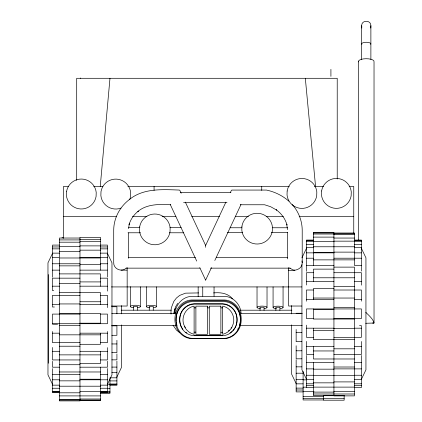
<?xml version="1.0" encoding="UTF-8"?>
<svg xmlns="http://www.w3.org/2000/svg" width="422" height="422" viewBox="0 0 422 422"><rect width="100%" height="100%" fill="white"/><g stroke="black" fill="none" stroke-linecap="round" stroke-linejoin="round"><path stroke-width="0.63" d="M128.531 228.613L129.301 223.787L129.058 224.646C130.604 219.266 133.996 214.534 138.374 211.079L137.883 211.448C147.062 203.847 159.569 204.164 170.773 204.765L170.277 204.559L196.715 261.081M100.246 186.445L109.978 78.297M173.98 313.678L174.333 310.481L175.615 306.715L177.683 303.355M174.112 312.987L174.333 311.119L175.404 308.171M292.24 204.533C298.438 211.464 302.083 220.616 302.215 229.927L302.215 262.795C302.226 269.911 293.744 271.256 288.279 270.149M361.67 59.507L361.67 25.7C361.448 19.792 371.102 19.792 370.88 25.7L370.88 59.507M370.722 26.892L370.88 25.7M370.722 28.052L370.88 26.897M239.459 325.547L240.002 323.505A25.062 24.007 0 0 0 240.002 314.722C238.588 307.274 231.963 301.018 224.277 300.744L192.205 300.744C184.514 301.018 177.894 307.274 176.48 314.722A25.062 24.007 0 0 0 176.174 321.411M236.183 325.051L236.663 323.294A20.794 19.913 0 0 0 236.663 315.751C235.36 309.205 229.362 303.956 222.663 303.74L194.109 303.74C187.405 303.956 181.407 309.205 180.104 315.751A20.794 19.913 0 0 0 180.104 323.294L181.275 326.733L182.858 329.302M232.364 325.995C236.394 318.204 231.377 307.659 222.663 306.156L222.663 334.308C226.909 333.385 230.475 330.394 232.364 326.507M235.951 325.61L234.912 327.788M205.625 247.297L205.625 245.467L225.891 202.143M230.333 192.643L231.441 190.269L231.936 190.064L266.472 190.064C274.738 191.815 282.566 195.592 288.901 201.21M199.78 267.627L205.625 280.118L211.469 267.627M214.809 260.485L240.967 204.559L240.477 204.765L264.594 204.765L270.697 206.743L276.663 210.098L276.199 209.75C281.358 213.442 285.362 218.812 286.981 224.979L286.733 224.114L287.466 229.647M52.497 253.4L47.971 262.832L47.971 374.847L52.497 384.278M107.452 384.278L111.972 374.847L111.972 262.832L107.452 253.4M116.915 376.936L121.441 367.504L121.441 324.919M301.936 257.81L306.456 248.379M361.417 379.257L365.937 369.825L365.937 257.81L361.417 248.379M237.702 329.355L238.441 327.968M230.987 328.137L231.673 327.066M234.616 328.321L232.749 330.679M228.371 330.885L229.283 329.999M231.884 331.513L229.974 332.963M126.262 267.996C121.995 272.612 113.46 269.078 113.708 262.795L113.708 229.911C113.829 218.253 119.716 207.028 128.905 199.928C142.884 188.07 162.254 189.452 179.313 190.064L179.804 190.269L181.191 193.239M365.742 323.284L374.029 323.02L374.029 61.728A7.791 2.748 0 0 0 366.022 58.711A7.791 2.748 0 0 0 358.584 61.902M68.739 186.445L63.485 186.445L63.485 238.33M93.684 186.445L102.873 186.445M127.819 186.445L289.339 186.445M314.316 186.445L323.521 186.445M349.147 186.445L353.757 186.445L353.757 233.129M180.305 192.469L230.945 192.469M183.591 202.36L226.999 202.36M63.485 216.497L116.657 216.497M132.434 216.497L146.935 216.497M162.095 216.497L175.937 216.497M191.757 216.497L219.44 216.497M235.26 216.497L248.442 216.497M266.235 216.497L283.373 216.497M299.172 216.497L353.757 216.497M128.705 227.432L139.851 227.432M170.008 227.432L181.154 227.432M230.074 227.764L241.853 227.764M272.612 227.764L287.662 227.764M227.458 232.443L242.508 232.443M271.304 232.443L287.662 232.443M128.051 232.78L140.505 232.78M169.354 232.78L183.776 232.78M313.414 233.002L354.459 233.013L354.459 265.459L361.417 265.459M333.934 233.762L354.459 233.762M313.414 234.015L333.934 234.015M333.934 234.384L354.459 234.384M313.414 237.111L333.934 237.111M61.96 237.739L63.221 237.739M79.974 238.034L59.449 238.034L59.449 257.404L52.497 257.404M333.934 238.055L354.459 238.055M79.974 239.416L100.494 239.416M59.449 239.923L79.974 239.923M313.414 240.06L306.456 240.06L306.456 271.309M354.459 240.06L361.417 240.06L361.417 271.098M306.456 240.682L313.414 240.682M354.459 240.682L361.417 240.682M333.934 241.152L354.459 241.152M79.974 241.305L100.494 241.305M306.456 241.31L313.414 241.31M354.459 241.31L361.417 241.31M313.414 241.416L333.934 241.416M59.449 242.191L79.974 242.191M306.456 244.407L313.414 244.407M354.459 244.407L361.417 244.407M59.449 245.082L52.497 245.082L52.497 277.18M100.494 245.082L107.452 245.082L107.452 270.022M79.974 245.884L100.494 245.884M59.449 246.464L79.974 246.464M313.414 246.77L354.459 246.77M52.497 246.97L59.449 246.97M100.494 246.97L107.452 246.97M306.456 247.498L313.414 247.498M354.459 247.498L361.417 247.498M52.497 248.859L59.449 248.859M100.494 248.859L107.452 248.859M79.974 250.156L100.494 250.156M59.449 251.617L79.974 251.617M333.934 252.124L354.459 252.124M313.414 252.62L333.934 252.62M306.456 252.857L333.934 252.857M354.459 252.857L361.417 252.857M52.497 253.131L59.449 253.131M100.494 253.131L107.452 253.131M79.974 257.404L107.452 257.404M128.235 257.446L195.412 257.446M216.486 257.446L287.619 257.446M306.456 258.211L313.414 258.211M333.934 258.211L361.417 258.211M313.414 259.873L354.459 259.873M52.497 263.771L79.974 263.771M100.494 263.771L107.452 263.771M79.974 264.351L100.494 264.351M306.456 265.459L333.934 265.459M59.449 265.86L79.974 265.86M333.934 267.121L354.459 267.121L354.459 395.878L333.934 395.878L333.934 232.374L313.414 232.374L313.414 265.459M126.257 268.144L200.023 268.144M210.562 268.144L290.252 268.144M333.934 269.13L313.414 269.13L313.414 281.363M52.497 270.133L59.449 270.133M79.974 270.133L107.452 270.133L107.452 277.011M121.061 270.149L126.99 270.149M313.414 272.712L306.456 272.712L306.456 285.019M333.934 272.712L361.417 272.712L361.417 285.145M59.449 273.889L100.494 273.889L100.494 286.185M313.414 277.781L354.459 277.781M79.974 278.161L52.497 278.161L52.497 290.579L53.758 290.579M100.494 278.161L107.452 278.161L107.452 291.111M306.456 281.363L333.934 281.363M354.459 281.363L361.417 281.363M79.974 281.912L100.494 281.912M59.449 283.468L79.974 283.468M52.497 286.185L59.449 286.185M79.974 286.185L107.452 286.185M333.934 286.433L354.459 286.433M111.408 286.928L301.799 286.928M333.934 288.579L313.414 288.579L313.414 299.472M313.414 290.014L306.456 290.014L306.456 301.224M333.934 290.014L361.417 290.014L361.417 301.144M59.449 292.604L100.494 292.604L100.494 304.462M198.625 292.921L185.553 293.153L179.73 295.379L176.417 298.037L173.78 301.466L171.416 307.612A26.86 25.726 0 0 0 171.047 314.042M213.527 292.921C220.273 292.214 228.065 293.169 232.554 298.855M79.974 295.326L52.497 295.326L52.497 307L54.391 307M100.494 295.326L107.452 295.326L107.452 307.633M313.414 298.043L354.459 298.043M306.456 299.472L333.934 299.472M354.459 299.472L361.417 299.472M79.974 301.746L100.494 301.746M59.449 303.94L79.974 303.94M52.497 304.462L59.449 304.462M79.974 304.462L107.452 304.462M111.408 306.029L127.159 306.029L127.159 267.606M301.799 306.029L288.648 306.029L288.648 267.606M111.856 306.747L116.915 306.747L116.915 313.81M333.934 307.501L354.459 307.501M194.109 307.865L195.892 307.865M207.492 307.865L209.275 307.865M220.875 307.865L222.663 307.865M313.414 309.41L333.934 309.41M121.198 310.196L171.279 310.196M240.466 310.196L291.866 310.196M296.149 313.261L301.841 313.261M59.449 313.567L100.494 313.567L100.494 323.716M111.783 313.62L175.04 313.62M240.936 313.62L302.215 313.62M79.974 314.089L52.497 314.089L52.497 324.233L57.556 324.233M100.494 314.089L107.452 314.089L107.452 323.716L52.497 323.716M313.414 318.563L306.456 318.563L306.456 308.936L361.417 308.936L361.417 318.563L333.934 318.563M354.459 319.037L313.414 319.037L313.414 308.936M79.974 323.194L100.494 323.194M59.449 325.378L79.974 325.378M111.783 325.388L176.359 325.388M240.276 325.388L302.215 325.388M359.518 325.652L361.417 325.652L361.417 337.331L333.934 337.331M111.856 325.837L116.915 325.837L116.915 335.3L111.856 335.3M306.456 328.189L333.934 328.189M354.459 328.189L361.417 328.189M333.934 328.664L354.459 328.664M313.414 330.537L333.934 330.537M194.109 332.146L195.892 332.146M220.875 332.267L222.663 332.267M296.149 332.515L301.841 332.515M52.497 333.18L59.449 333.18M79.974 333.18L107.452 333.18M59.449 334.836L100.494 334.836M194.109 335.305L222.663 335.305M313.414 337.331L306.456 337.331L306.456 325.146M354.459 339.678L313.414 339.678L313.414 328.189M301.841 341.651L296.149 341.651L296.149 329.471M79.974 342.643L52.497 342.643L52.497 331.507M100.494 342.643L107.452 342.643L107.452 331.465M111.856 343.951L116.915 343.951M79.974 344.299L100.494 344.299L100.494 333.18M59.449 346.219L79.974 346.219M306.456 346.467L333.934 346.467M354.459 346.467L361.417 346.467M333.934 348.815L354.459 348.815M296.149 350.793L301.841 350.793M313.414 350.956L333.934 350.956M52.497 351.294L59.449 351.294M79.974 351.294L107.452 351.294M111.856 352.602L116.915 352.602L116.915 340.29M313.414 354.491L306.456 354.491L306.456 341.409M333.934 354.491L361.417 354.491L361.417 341.498M59.449 354.87L100.494 354.87M301.841 358.816L296.149 358.816L296.149 345.734M354.459 358.98L313.414 358.98L313.414 346.467M111.856 359.85L116.915 359.85L116.915 353.942M79.974 359.945L52.497 359.945L52.497 347.47M100.494 359.945L107.452 359.945L107.452 347.633M306.456 362.519L333.934 362.519M354.459 362.519L361.417 362.519M79.974 363.521L100.494 363.521L100.494 351.294M59.449 364.724L79.974 364.724M296.149 366.845L301.841 366.845M333.934 367.008L354.459 367.008M111.856 367.098L116.915 367.098M59.449 367.193L52.497 367.193L52.497 361.343M79.974 367.193L107.452 367.193L107.452 361.285M306.456 368.886L313.414 368.886M333.934 368.886L361.417 368.886M313.414 369.171L333.934 369.171M59.449 371.977L100.494 371.977M111.856 372.457L116.915 372.457M296.149 373.206L303.107 373.206M52.497 374.441L79.974 374.441M100.494 374.441L107.452 374.441M306.456 375.253L313.414 375.253M354.459 375.253L361.417 375.253M313.414 375.538L354.459 375.538M110.59 377.811L116.915 377.811M79.974 379.225L100.494 379.225L100.494 367.193M306.456 379.526L313.414 379.526M354.459 379.526L361.417 379.526M296.149 379.573L303.107 379.573M52.497 379.8L59.449 379.8M79.974 379.8L107.452 379.8M303.107 379.863L306.309 379.863M59.449 380.85L79.974 380.85M109.963 380.908L116.915 380.908M333.934 381.905L354.459 381.905M313.414 382.844L333.934 382.844M296.149 383.846L303.107 383.846M306.456 383.798L313.414 383.798M354.459 383.798L361.417 383.798M109.963 384.004L116.915 384.004M107.394 384.215L109.963 384.215M109.963 384.627L116.915 384.627M52.497 385.154L59.449 385.154M100.494 385.154L107.452 385.154M109.963 385.249L116.915 385.249L116.915 361.195M306.456 385.682L313.414 385.682M354.459 385.682L361.417 385.682M59.449 386.204L100.494 386.204M313.414 387.116L354.459 387.116M303.107 387.169L306.309 387.169M313.414 387.57L306.456 387.57L306.456 355.456M354.459 387.57L361.417 387.57L361.417 355.456M296.149 388.119L303.107 388.119M52.497 388.251L59.449 388.251M100.494 388.251L107.452 388.251M107.394 388.562L109.963 388.562M296.149 390.007L303.107 390.007M52.497 391.342L59.449 391.342M100.494 391.342L107.452 391.342M333.934 391.389L354.459 391.389M303.107 391.442L314.005 391.442M79.974 391.558L100.494 391.558M107.394 391.658L109.963 391.658M303.107 391.896L296.149 391.896L296.149 359.781M52.497 391.969L59.449 391.969M100.494 391.969L107.452 391.969M313.414 392.101L333.934 392.101M59.449 392.592L52.497 392.592L52.497 368.596M100.494 392.592L107.452 392.592L107.452 368.538M100.341 392.692L109.963 392.692M59.449 392.808L79.974 392.808M100.341 393.32L109.963 393.32L109.963 377.811M313.414 393.99L354.459 393.99M333.934 395.641L313.414 395.641L313.414 362.519M323.627 395.715L344.152 395.715M59.449 395.905L100.494 395.905M303.107 396.427L323.627 396.427M303.107 398.315L344.152 398.315M79.974 399.001L100.494 399.001M59.449 399.412L79.974 399.412M323.627 399.966L303.107 399.966L303.107 371.297M59.449 400.035L100.494 400.035M79.974 400.663L100.494 400.663L100.494 379.8M294.862 270.149L292.958 269.895L289.661 267.996M372.605 323.02L373.565 323.284M185.796 332.293L186.793 332.963M179.73 332.721L176.417 330.062L173.02 325.177M365.821 312.349C368.86 315.529 372.906 318.621 374.029 323.02M175.357 325.198L176.064 326.011M185.437 327.604C179.735 319.966 184.683 307.701 194.109 306.156L194.109 334.308C189.858 333.385 186.292 330.394 184.409 326.507M306.456 379.257L301.936 369.825L301.936 264.626M296.149 383.577L291.623 374.145L291.623 324.877M185.358 202.143L205.625 245.467M177.024 325.547L176.48 323.505A25.062 24.007 0 0 1 176.301 322.461M361.67 26.897L361.828 28.052M361.67 25.7L361.828 26.892M301.962 260.891L302.215 262.795M305.322 78.297L315.561 186.445M358.521 61.185L358.521 240.187M344.152 395.609L344.152 400.204L323.627 400.204L323.627 395.757M337.22 178.986L337.22 78.297L76.698 78.297L76.698 180.299M330.917 69.34L330.917 76.356M291.623 305.57L291.623 313.91M287.509 232.237L287.509 258.892M283.062 286.454L283.062 307.538M279.892 310.37L279.892 307.263L275.882 307.263L275.882 310.37M273.071 286.96L273.071 307.385M267.026 287.06L267.026 307.485M264.035 310.37L264.035 307.263L260.026 307.263L260.026 310.37M261.735 186.445L261.735 190.38M257.03 286.907L257.03 307.332M214.049 287.023L214.049 296.207M205.625 279.786L205.625 280.118M202.75 287.023L202.75 296.207M198.161 286.881L198.161 296.713M156.435 286.913L156.435 306.683M154.077 186.445L154.077 190.38M153.26 310.138L153.26 306.409L149.256 306.409L149.256 310.138M146.439 286.765L146.439 306.53M140.399 286.865L140.399 306.63M137.403 310.138L137.403 306.409L133.399 306.409L133.399 310.138M130.403 286.712L130.403 306.477M128.415 232.897L128.415 258.243M121.441 305.602L121.441 313.852M100.494 257.404L100.494 237.396L79.974 237.396L79.974 400.9L59.449 400.9L59.449 257.984L100.494 257.984L100.494 270.133M80.449 77.991L80.449 78.297M48.293 274.553L48.293 363.252M276.489 308.688A5.006 1.298 0 0 1 273.889 306.747A5.006 1.298 0 0 1 281.806 306.599A5.006 1.298 0 0 1 280.308 308.619M175.046 313.24A26.86 25.726 0 0 1 175.362 311.04C176.786 303.307 183.544 296.65 191.562 296.344L224.599 296.344C232.617 296.65 239.369 303.307 240.798 311.04A26.86 25.726 0 0 1 241.115 313.24M133.821 307.786A5.006 1.298 0 0 1 131.221 305.839A5.006 1.298 0 0 1 139.144 305.692A5.006 1.298 0 0 1 137.646 307.712M149.857 307.833A5.006 1.298 0 0 1 147.257 305.892A5.006 1.298 0 0 1 155.18 305.744A5.006 1.298 0 0 1 153.682 307.765M361.828 44.315A4.605 1.625 0 0 1 366.275 42.269A4.605 1.625 0 0 1 370.722 44.315M260.453 308.64A5.006 1.298 0 0 1 257.847 306.694A5.006 1.298 0 0 1 265.77 306.546A5.006 1.298 0 0 1 264.272 308.566M129.66 199.643A14.97 14.97 0 0 0 130.535 196.499L130.662 192.596A14.97 14.97 0 0 0 100.995 191.635L100.869 195.539A14.97 14.97 0 0 0 121.045 208.078M66.549 191.583L66.423 195.486A14.97 14.97 0 0 0 96.089 196.446L96.216 192.537A14.97 14.97 0 0 0 66.549 191.583M139.666 226.883L139.534 230.897A15.382 15.382 0 0 0 170.019 231.884L170.145 227.869A15.382 15.382 0 0 0 139.666 226.883M241.948 226.16L241.822 230.169A15.382 15.382 0 0 0 272.301 231.156L272.433 227.142A15.382 15.382 0 0 0 241.948 226.16M287.155 191.002L287.029 194.911A14.97 14.97 0 0 0 316.695 195.866L316.822 191.963A14.97 14.97 0 0 0 287.155 191.002M321.601 190.966L321.474 194.869A14.97 14.97 0 0 0 351.141 195.829L351.268 191.926A14.97 14.97 0 0 0 321.601 190.966M175.921 312.533L175.362 314.68A26.86 25.726 0 0 0 175.362 323.911C176.786 331.639 183.544 338.302 191.562 338.602L224.599 338.602C232.617 338.302 239.369 331.639 240.798 323.911A26.86 25.726 0 0 0 240.798 314.68C239.369 306.952 232.617 300.295 224.599 299.989L191.562 299.989C184.335 300.279 178.015 305.734 175.921 312.533M177.024 313.557L176.48 315.598A25.062 24.007 0 0 0 176.48 324.381C177.894 331.829 184.514 338.085 192.205 338.36L224.277 338.36C231.963 338.085 238.588 331.829 240.002 324.381A25.062 24.007 0 0 0 240.002 315.598C238.588 308.15 231.963 301.894 224.277 301.619L192.205 301.619C185.269 301.888 179.092 307.01 177.024 313.557M180.59 314.385L180.104 316.136A20.794 19.913 0 0 0 180.104 323.685C181.407 330.231 187.405 335.474 194.109 335.696L222.663 335.696C229.362 335.474 235.36 330.231 236.663 323.685A20.794 19.913 0 0 0 236.663 316.136C235.36 309.59 229.362 304.346 222.663 304.125L194.109 304.125C188.043 304.346 182.483 308.64 180.59 314.385M207.492 306.156L195.892 306.156L195.892 334.308L207.492 334.308L207.492 306.156M220.875 306.156L209.275 306.156L209.275 334.308L220.875 334.308L220.875 306.156"/></g></svg>
